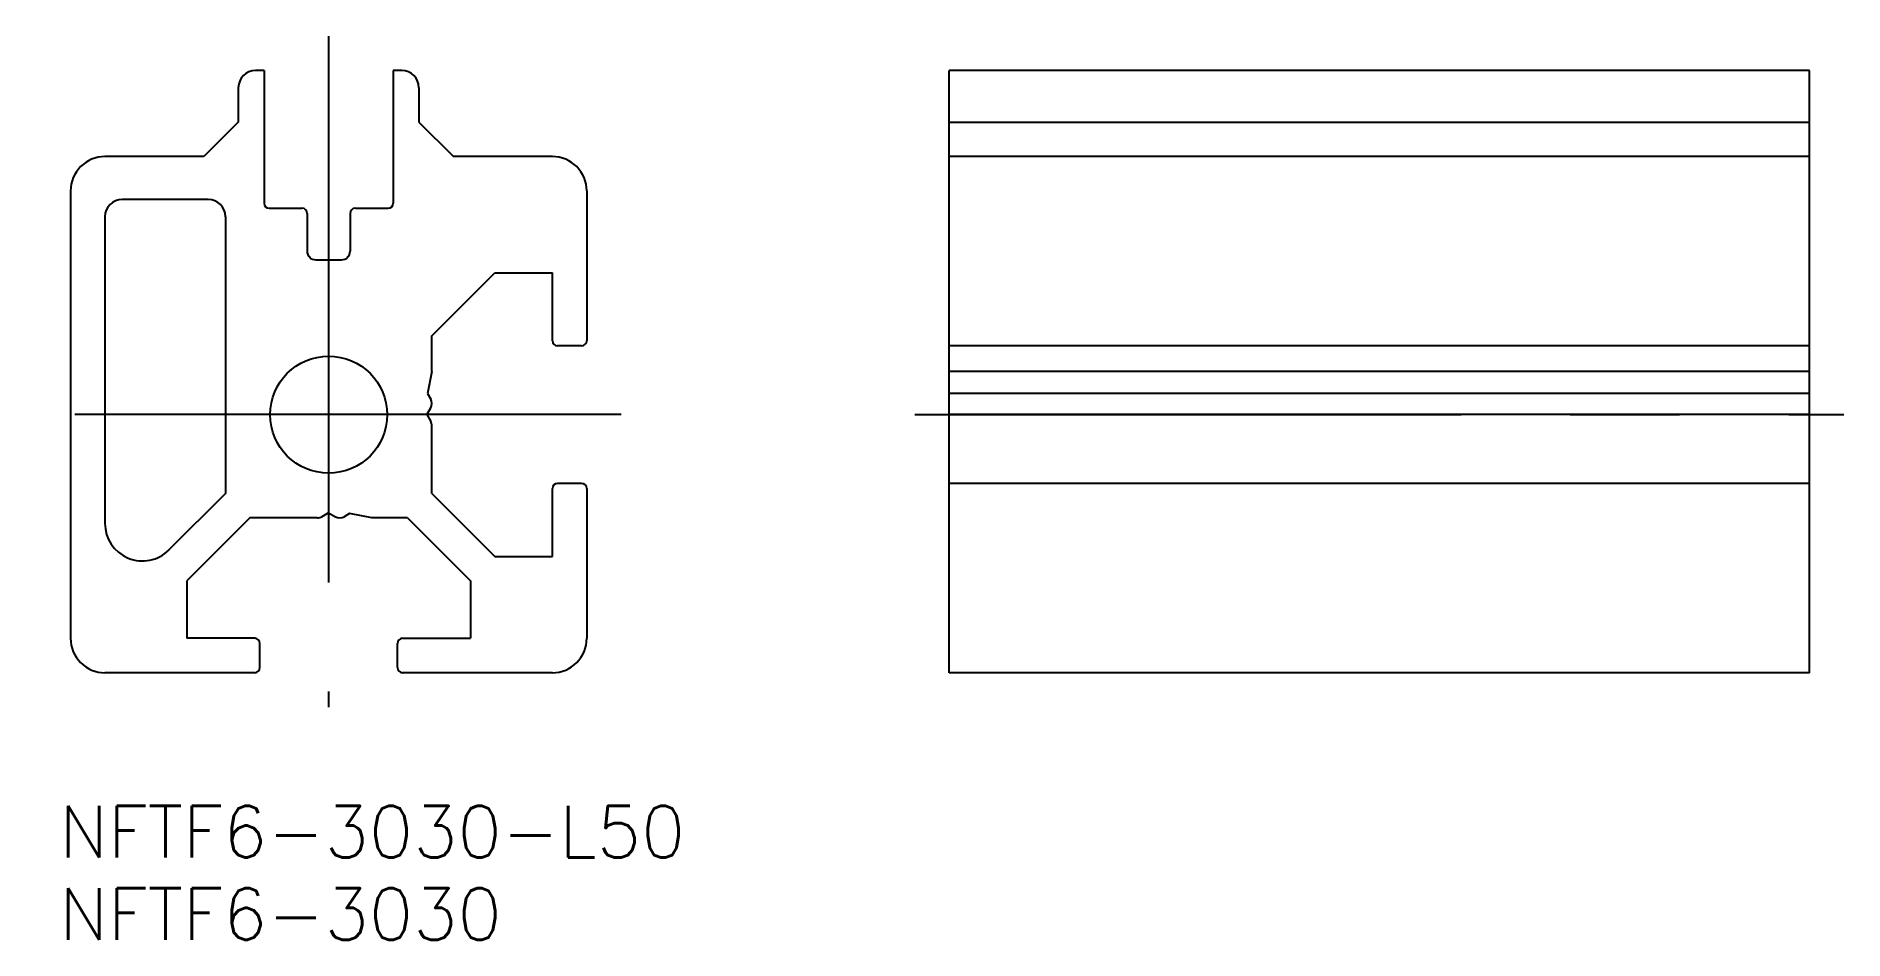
# Model space of a CAD drawing. Extents: x -17 to 88, y -31 to 22.
import ezdxf

# ---------------------------------------------------------------- set-up
doc = ezdxf.new("R2010")
doc.units = 0
doc.linetypes.add('CENTER', pattern=[50.8, 31.75, -6.35, 6.35, -6.35])
doc.layers.get('0').update_dxf_attribs({"linetype": 'CONTINUOUS'})
doc.layers.add('CENTER', color=1, linetype='CENTER')
doc.styles.get("Standard").update_dxf_attribs({"font": 'txt.shx', "height": 3, "bigfont": 'bigfont.shx'})

# ---------------------------------------------------------------- blocks, each defined once
blk = doc.blocks.new('*U2')
at = {"color": 7, "linetype": 'CONTINUOUS'}
blk.add_text('NFTF6-3030-L50', height=3, dxfattribs=at).set_placement((-15.66, -25.74))
blk = doc.blocks.new('*U3')
at = {"color": 7, "linetype": 'CONTINUOUS'}
blk.add_text('NFTF6-3030', height=3, dxfattribs=at).set_placement((-15.66, -30.53))

msp = doc.modelspace()

# ---------------------------------------------------------------- linework, layer by layer
at = {"color": 7, "linetype": 'CONTINUOUS'}
for p, q in [((-3.75, 20), (-4.25, 20)), ((-3.75, 20), (-3.75, 12.3)), ((3.75, 20), (3.75, 12.3)), ((4.25, 20), (3.75, 20)), ((86.06, 20), (36.06, 20)), ((36.06, -15), (36.06, 20)), ((86.06, -15), (86.06, 20)), ((-5.25, 19), (-5.25, 17)), ((5.25, 19), (5.25, 17)), ((-5.25, 17), (-7.25, 15)), ((5.25, 17), (7.25, 15)), ((36.06, 17), (86.06, 17)), ((-7.25, 15), (-13, 15)), ((13, 15), (7.25, 15)), ((86.06, 15), (36.06, 15)), ((-15, 13), (-15, -13)), ((15, 13), (15, 4.3)), ((-7, 12.5), (-12, 12.5)), ((-3.45, 12), (-1.55, 12)), ((-1.25, 11.7), (-1.25, 9.5)), ((1.25, 11.7), (1.25, 9.5)), ((1.55, 12), (3.45, 12)), ((-13, 11.5), (-13, -6.32)), ((-6, 11.5), (-6, -4.59)), ((-0.75, 9), (0.75, 9)), ((6, 4.59), (9.66, 8.25)), ((9.66, 8.25), (13, 8.25)), ((13, 4.3), (13, 8.25)), ((6, 2.5), (6, 4.59)), ((14.7, 4), (13.3, 4)), ((86.06, 4), (36.06, 4)), ((6, 2.5), (5.75, 1.22)), ((86.06, 2.5), (36.06, 2.5)), ((5.75, 1.22), (5.93, 0.9)), ((86.06, 1.22), (36.06, 1.22)), ((5.7, 0), (5.93, 0.4)), ((86.06, 0), (36.06, 0)), ((5.7, 0), (5.93, -0.4)), ((6, -4.59), (6, -0.65)), ((14.7, -4), (13.3, -4)), ((86.06, -4), (36.06, -4)), ((-6, -4.59), (-9.28, -7.86)), ((6, -4.59), (9.66, -8.25)), ((13, -8.25), (13, -4.3)), ((15, -4.3), (15, -13)), ((-4.59, -6), (-8.25, -9.66)), ((-0.65, -6), (-4.59, -6)), ((0, -5.7), (-0.4, -5.93)), ((0, -5.7), (0.4, -5.93)), ((1.22, -5.75), (0.9, -5.93)), ((2.5, -6), (1.22, -5.75)), ((4.59, -6), (2.5, -6)), ((4.59, -6), (8.25, -9.66)), ((9.66, -8.25), (13, -8.25)), ((-8.25, -9.66), (-8.25, -13)), ((8.25, -9.66), (8.25, -13)), ((-4.3, -13), (-8.25, -13)), ((-4, -14.7), (-4, -13.3)), ((4, -14.7), (4, -13.3)), ((4.3, -13), (8.25, -13)), ((-4.3, -15), (-13, -15)), ((13, -15), (4.3, -15)), ((86.06, -15), (36.06, -15))]:
    msp.add_line(p, q, dxfattribs=at)
msp.add_circle((0, 0), 3.4, dxfattribs=at)
for centre, radius, start, end in [((-4.25, 19), 1, 90, 180), ((4.25, 19), 1, 0, 90), ((-13, 13), 2, 90, 180), ((13, 13), 2, 0, 90), ((-12, 11.5), 1, 90, 180), ((-7, 11.5), 1, 0, 90), ((-3.45, 12.3), 0.3, 180, 270), ((-1.55, 11.7), 0.3, 0, 90), ((1.55, 11.7), 0.3, 90, 180), ((3.45, 12.3), 0.3, 270, 0), ((-0.75, 9.5), 0.5, 180, 270), ((0.75, 9.5), 0.5, 270, 0), ((13.3, 4.3), 0.3, 180, 270), ((14.7, 4.3), 0.3, 270, 0), ((5.5, 0.65), 0.5, 330, 30), ((5.5, -0.65), 0.5, 0, 30), ((13.3, -4.3), 0.3, 90, 180), ((14.7, -4.3), 0.3, 0, 90), ((-0.65, -5.5), 0.5, 270, 300), ((0.65, -5.5), 0.5, 240, 300), ((-10.82, -6.32), 2.18, 180, 315), ((-13, -13), 2, 180, 270), ((-4.3, -13.3), 0.3, 0, 90), ((4.3, -13.3), 0.3, 90, 180), ((13, -13), 2, 270, 0), ((-4.3, -14.7), 0.3, 270, 0), ((4.3, -14.7), 0.3, 180, 270)]:
    msp.add_arc(centre, radius, start, end, dxfattribs=at)
at = {"layer": 'CENTER', "color": 1, "linetype": 'CENTER'}
for p, q in [((0, 22), (0, -17)), ((17, 0), (-17, 0)), ((34.06, 0), (88.06, 0))]:
    msp.add_line(p, q, dxfattribs=at)

# ---------------------------------------------------------------- block references
at = {"color": 7, "linetype": 'CONTINUOUS'}
for name in ['*U2', '*U3']:
    msp.add_blockref(name, (0, 0), dxfattribs=at)

doc.saveas('drawing.dxf')
